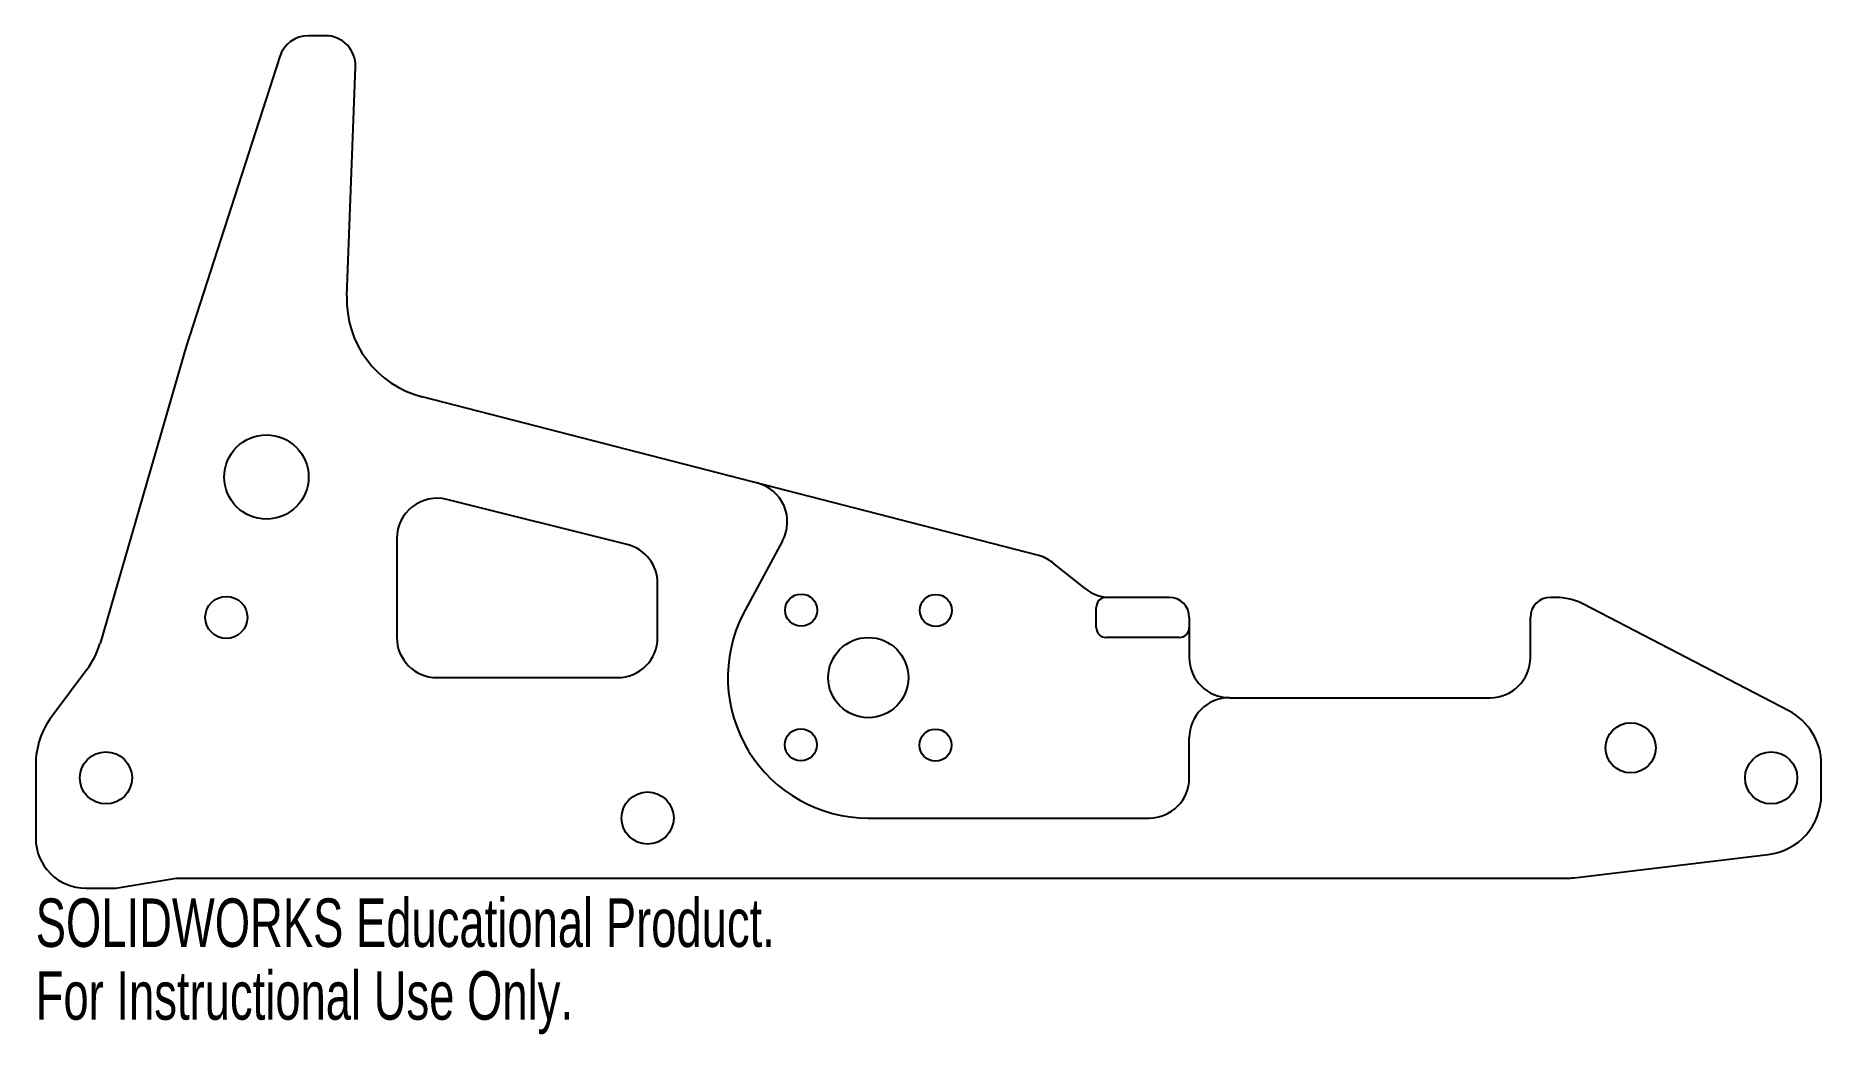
# Model space of a CAD drawing. Header units: millimetres. Extents: x -14 to 164, y -16 to 84.
import ezdxf

# ---------------------------------------------------------------- set-up
doc = ezdxf.new("R2010")
doc.units = ezdxf.units.MM
doc.styles.add('SLDTEXTSTYLE0', font='TXT', dxfattribs={"width": 0.7})

msp = doc.modelspace()

# ---------------------------------------------------------------- linework, layer by layer
at = {"color": 7, "linetype": 'Continuous', "lineweight": 25}
for p, q in [((14.88, 84), (13.18, 84)), ((10.33, 81.92), (1, 53)), ((17.02, 58.05), (17.88, 80.89)), ((1, 53), (-7.59, 23.4)), ((85.88, 32.21), (24.52, 47.99)), ((44.97, 33.26), (26.97, 37.76)), ((22, 33.88), (22, 24)), ((60.45, 33.63), (56.52, 26.35)), ((90.62, 28.88), (87.39, 31.46)), ((48, 24), (48, 29.38)), ((91.72, 25), (91.72, 27)), ((99, 28), (92.72, 28)), ((137.53, 28), (137, 28)), ((160.77, 16.68), (140.3, 27.32)), ((101, 26), (101, 22)), ((135, 22), (135, 26)), ((100, 24), (92.72, 24)), ((-8.88, 20.83), (-12.4, 16.13)), ((26, 20), (44, 20)), ((105, 18), (131, 18)), ((101, 10), (101, 14)), ((-14, 11.33), (-14, 4)), ((164, 8.32), (164, 11.36)), ((69, 6), (97, 6)), ((139.36, 0.04), (158.71, 2.37)), ((-6, -1), (0, 0)), ((0, 0), (138.64, 0)), ((-9, -1), (-6, -1))]:
    msp.add_line(p, q, dxfattribs=at)
for centre, radius in [((9, 40), 4.2), ((5, 26), 2.1), ((62.3, 26.73), 1.6), ((75.73, 26.7), 1.6), ((69, 20), 4), ((62.27, 13.3), 1.6), ((75.7, 13.27), 1.6), ((145, 13), 2.5), ((-7, 10), 2.6), ((159, 10), 2.6), ((47, 6), 2.6)]:
    msp.add_circle(centre, radius, dxfattribs=at)
for centre, radius, start, end in [((13.18, 81), 3, 90, 162.1213), ((14.88, 81), 3, 357.8377, 90), ((27.01, 57.68), 10, 177.8377, 255.5792), ((56.93, 35.53), 4, 331.6329, 75.5792), ((26, 33.88), 4, 75.9638, 180), ((44, 29.38), 4, 0, 75.9638), ((84.89, 28.34), 4, 51.3402, 75.5792), ((93.12, 32), 4, 231.3402, 270), ((92.72, 27), 1, 90, 180), ((99, 26), 2, 0, 90), ((137, 26), 2, 90, 180), ((137.53, 22), 6, 62.5256, 90), ((69, 20), 14, 153.0296, 270), ((92.72, 25), 1, 180, 270), ((100, 25), 1, 270, 0), ((-15.28, 25.63), 8, 323.1301, 343.8108), ((26, 24), 4, 180, 270), ((44, 24), 4, 270, 0), ((105, 22), 4, 180, 270), ((131, 22), 4, 270, 0), ((105, 14), 4, 90, 180), ((-6, 11.33), 8, 143.1301, 180), ((158, 11.36), 6, 0, 62.5256), ((97, 10), 4, 270, 0), ((158, 8.32), 6, 276.8428, 0), ((-9, 4), 5, 180, 270), ((138.64, 6), 6, 270, 276.8428)]:
    msp.add_arc(centre, radius, start, end, dxfattribs=at)

# ---------------------------------------------------------------- texts
at = {"color": 7, "linetype": 'Continuous', "char_height": 4.8336, "attachment_point": 1, "style": 'SLDTEXTSTYLE0'}
for s, insert in [('SOLIDWORKS Educational Product.', (-14, -2.02)), ('For Instructional Use Only.', (-14, -9.27))]:
    msp.add_mtext(s, dxfattribs=dict(at, insert=insert))

doc.saveas('drawing.dxf')
